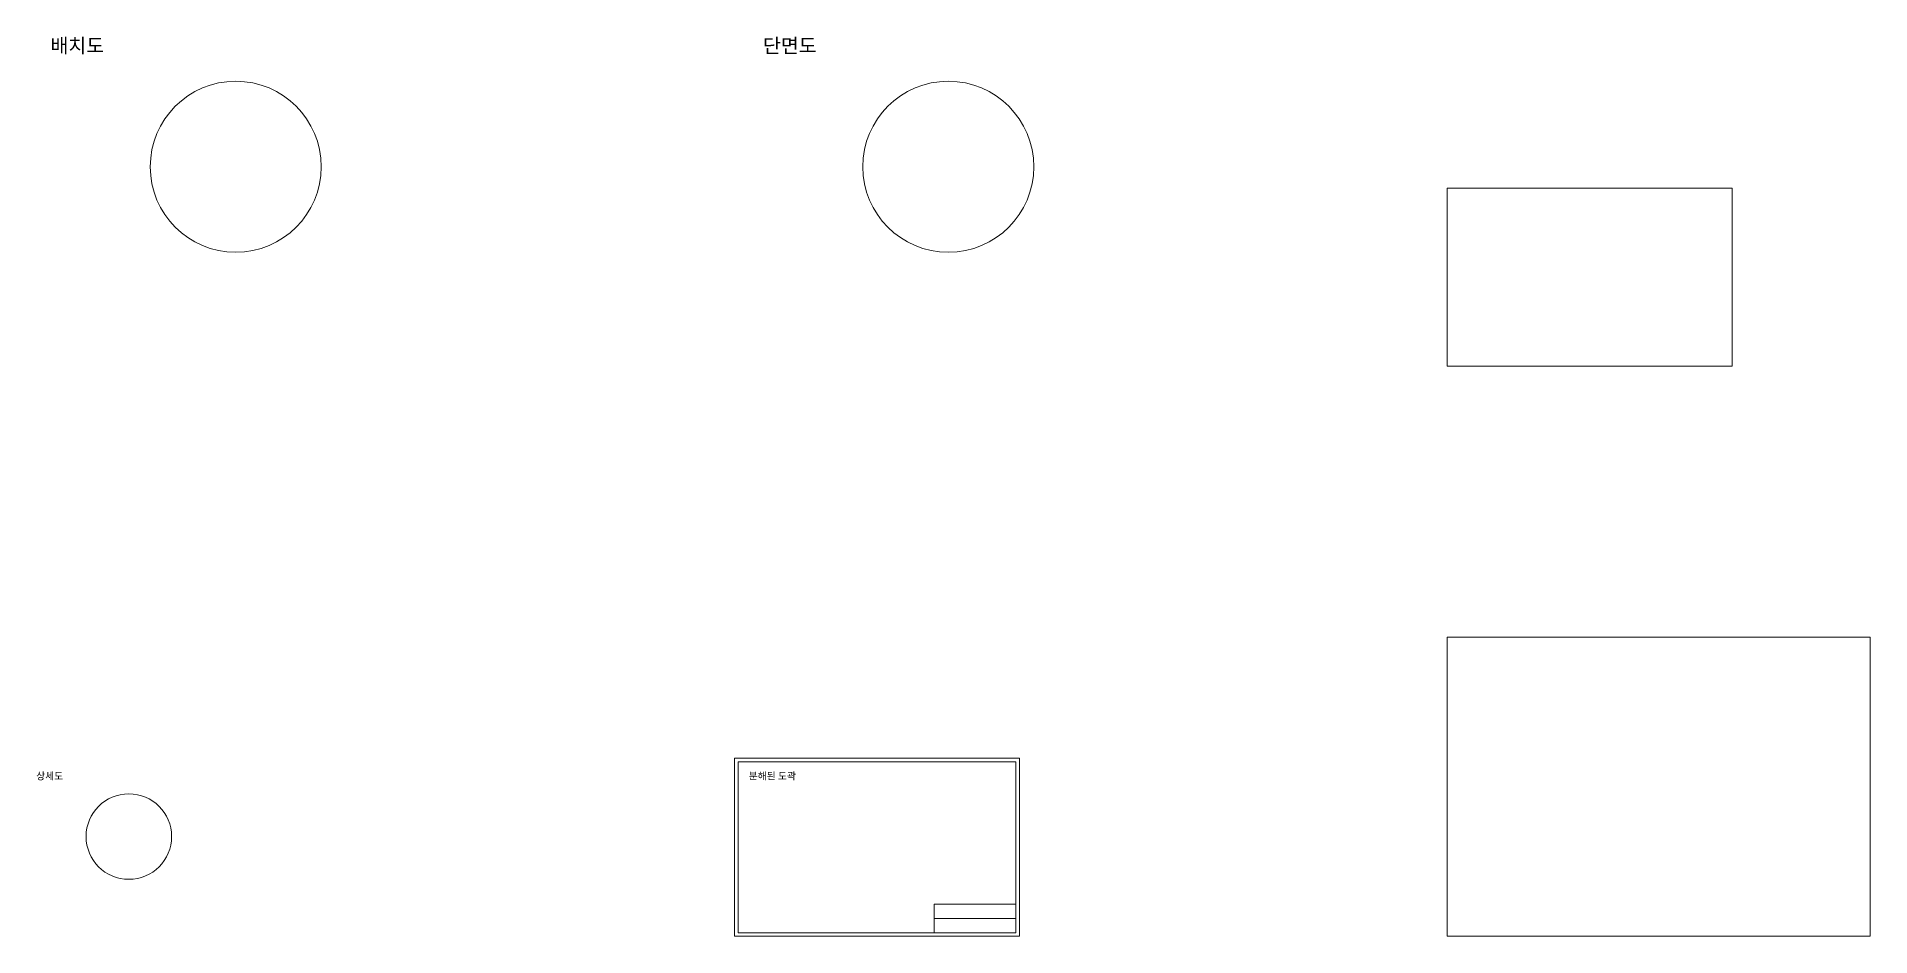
# Model space of a CAD drawing. Header units: metres. Extents: x 206 to 25940, y -8000 to 4626.
import ezdxf

# ---------------------------------------------------------------- set-up
doc = ezdxf.new("R2010")
doc.units = ezdxf.units.M
doc.layers.get('0').update_dxf_attribs({"lineweight": 0, "plot": 0})
doc.styles.add('KOR', font='NanumGothic.ttf')

msp = doc.modelspace()

# ---------------------------------------------------------------- linework, layer by layer
for p, q in [((11500, -5500), (10000, -5500)), ((10000, -5500), (10000, -8000)), ((13950, -5550), (10050, -5550)), ((10050, -5550), (10050, -7950)), ((14000, -5500), (11500, -5500)), ((13950, -7950), (13950, -5550)), ((14000, -7550), (14000, -5500)), ((13950, -7550), (12800, -7550)), ((12800, -7550), (12800, -7950)), ((13950, -7550), (12800, -7550)), ((12800, -7550), (12800, -7750)), ((13950, -7950), (13950, -7550)), ((13950, -7750), (13950, -7550)), ((14000, -8000), (14000, -7550)), ((10050, -7950), (13950, -7950)), ((12800, -7750), (13950, -7750)), ((12800, -7950), (13950, -7950)), ((10000, -8000), (12800, -8000)), ((12800, -8000), (14000, -8000))]:
    msp.add_line(p, q)
for points in [[(20000, 0), (24000, 0), (24000, 2500), (20000, 2500)], [(20000, -8000), (25940, -8000), (25940, -3800), (20000, -3800)]]:
    msp.add_lwpolyline(points, close=True)
for centre, radius in [((3000, 2800), 1200), ((13000, 2800), 1200), ((1500, -6600), 600)]:
    msp.add_circle(centre, radius)

# ---------------------------------------------------------------- texts
at = {"style": 'KOR'}
for s, height, p in [('배치도', 200, (400, 4400)), ('단면도', 200, (10400, 4400)), ('상세도', 100, (200, -5800)), ('분해된 도곽', 100, (10200, -5800))]:
    msp.add_text(s, height=height, dxfattribs=at).set_placement(p)

doc.saveas('drawing.dxf')
